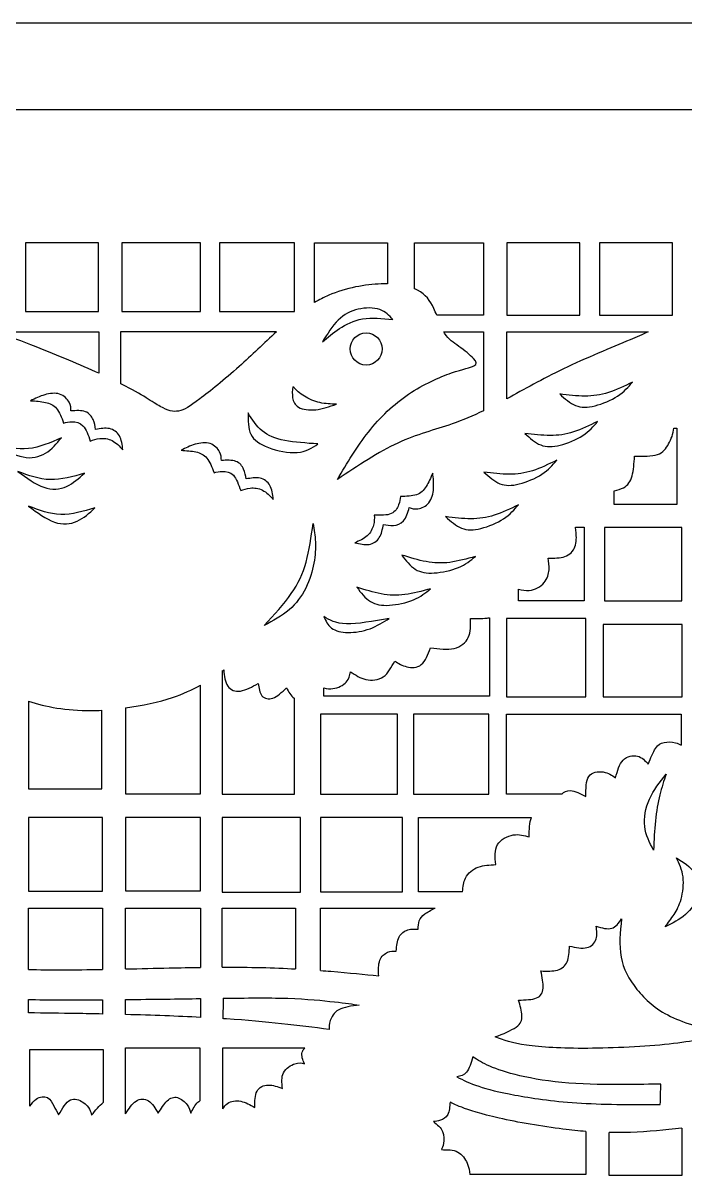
# Model space of a CAD drawing. Header units: millimetres. Extents: x 30 to 570, y 16 to 401.
# Drawn here: x 389.3 to 480.1, y 228 to 386.8 of the extents above; entities that cross this region are included whole.
import ezdxf

# ---------------------------------------------------------------- set-up
doc = ezdxf.new("R2010")
doc.units = ezdxf.units.MM
for name, color, linetype in [('Default', 7, 'Continuous'), ('DV1_Layer_1', 7, 'Continuous'), ('Layer_1', 7, 'Continuous')]:
    doc.layers.add(name, color=color, linetype=linetype)

# ---------------------------------------------------------------- blocks, each defined once
blk = doc.blocks.new('SE')
at = {"layer": 'DV1_Layer_1', "color": 7, "linetype": 'Continuous'}
blk.add_circle((436.41, 342.11), 2.2, dxfattribs=at)
for points in [[(39.87, 374.96), (39.87, 374.96), (560.48, 374.96), (560.48, 374.96)], [(390.08, 251.01), (390.08, 251.01), (390.08, 252.85), (390.08, 252.85)], [(400.21, 252.83), (400.21, 252.83), (400.21, 250.86), (400.21, 250.86)], [(403.41, 250.79), (403.41, 250.79), (403.41, 252.85), (403.41, 252.85)], [(413.67, 252.98), (413.67, 252.98), (413.67, 250.4), (413.67, 250.4)], [(416.8, 253.02), (416.78, 252.09), (416.76, 251.16), (416.74, 250.23)], [(413.67, 250.4), (410.56, 250.56), (407.12, 250.69), (403.41, 250.79)]]:
    blk.add_open_spline(points, degree=3, dxfattribs=at)
for points, knots in [([(300.17, 19.96), (302.22, 20), (304.27, 20.05), (305.98, 20.47), (307.7, 20.89), (309.08, 21.7), (309.95, 22.74), (310.81, 23.79), (311.17, 25.08), (311.53, 26.37), (313.09, 26.33), (316.2, 26.24), (319.14, 28.28), (320.3, 29.42), (321.46, 30.55), (322.3, 31.8), (323.15, 33.05), (323.86, 32.42), (325.28, 31.18), (328.49, 31.53), (329.67, 32.31), (330.85, 33.09), (331.61, 34.47), (332.36, 35.85), (333.3, 34.87), (334.23, 33.89), (335.61, 33.38), (336.99, 32.87), (338.82, 32.83), (340.22, 33.16), (341.62, 33.49), (342.6, 34.21), (343.27, 35.07), (343.94, 35.94), (344.29, 36.97), (344.65, 37.99), (346.52, 37.9), (350.26, 37.72), (356.14, 39.86), (361.48, 42.26), (365.4, 41.91), (367.33, 41.42), (369.27, 40.93), (371.18, 40.13), (373.21, 38.79), (375.24, 37.46), (377.37, 35.59), (379.89, 33.87), (382.4, 32.16), (388.19, 29.04), (392.06, 27.04), (398.39, 24.99), (401.39, 24.34), (404.4, 23.7), (407.25, 23.43), (410.92, 23.5), (414.59, 23.56), (419.09, 23.97), (423.25, 25.28), (427.41, 26.59), (435.07, 31.04), (443.44, 35.5), (447.14, 37.08), (450.83, 38.66), (454.04, 39.59), (456.86, 40.01), (459.69, 40.44), (462.14, 40.35), (464.48, 39.66), (466.81, 38.97), (471.26, 36.39), (476.07, 35.59), (478.37, 35.41), (480.66, 35.23), (482.84, 35.27), (484.69, 35.63), (486.54, 35.99), (488.05, 36.65), (489.56, 37.32), (490.45, 35.81), (492.23, 32.78), (495.8, 31.53), (497.49, 31.24), (499.18, 30.96), (500.78, 31), (502.14, 31.53), (503.5, 32.07), (504.61, 33.09), (505.39, 34.21), (506.17, 35.32), (506.61, 36.52), (506.93, 37.79), (507.24, 39.06), (507.42, 40.39), (507.59, 41.73), (510.18, 40.88), (512.76, 40.04), (515.78, 39.21), (518.81, 38.39), (525.76, 36.79), (530.92, 36.43), (533.75, 36.68), (536.58, 36.92), (539.65, 37.59), (542.94, 38.9), (546.24, 40.22), (549.75, 42.17), (552.11, 45.18), (554.47, 48.18), (556.88, 56.29), (555.54, 61.36), (554.41, 63.41), (553.27, 65.46), (551.67, 67.02), (550.07, 68.57), (552.83, 70.89), (555.59, 73.2), (558.35, 75.52), (555.9, 78.15), (553.45, 80.77), (551, 83.4), (553.58, 85.8), (556.16, 88.21), (558.75, 90.61), (556.21, 93.24), (553.67, 95.87), (551.13, 98.49), (553.72, 101.12), (556.3, 103.75), (558.88, 106.37), (556.21, 109.04), (553.54, 111.71), (550.87, 114.39), (553.67, 116.88), (556.48, 119.37), (559.28, 121.87), (557.01, 124.63), (554.74, 127.39), (552.47, 130.15), (555.23, 132.68), (557.99, 135.22), (560.75, 137.76), (558.39, 140.39), (556.03, 143.01), (553.67, 145.64), (556.34, 148), (559.01, 150.36), (561.68, 152.72), (559.01, 155.3), (556.34, 157.88), (553.67, 160.46), (556.43, 162.87), (559.19, 165.27), (561.95, 167.68), (559.19, 170.39), (556.43, 173.11), (553.67, 175.82), (556.57, 178.09), (559.46, 180.36), (562.35, 182.63), (559.73, 185.31), (557.1, 187.98), (554.47, 190.65), (556.92, 193.14), (559.37, 195.63), (561.82, 198.13), (558.97, 200.49), (556.12, 202.85), (553.27, 205.21), (555.72, 207.7), (558.17, 210.19), (560.62, 212.69), (558.21, 215.22), (555.81, 217.76), (553.4, 220.3), (556.08, 222.66), (558.75, 225.02), (561.42, 227.38), (559.06, 230.32), (556.7, 233.25), (554.34, 236.19), (556.88, 238.37), (559.41, 240.56), (561.95, 242.74), (559.41, 245.68), (556.88, 248.61), (554.34, 251.55), (557.32, 253.56), (560.3, 255.56), (563.29, 257.56), (560.57, 259.83), (557.86, 262.1), (555.14, 264.37), (558.08, 267.04), (561.02, 269.72), (563.96, 272.39), (561.02, 274.92), (558.08, 277.46), (555.14, 280), (557.95, 282.49), (560.75, 284.99), (563.55, 287.48), (560.53, 290.06), (557.5, 292.64), (554.47, 295.23), (557.1, 297.81), (559.73, 300.39), (562.35, 302.97), (559.28, 305.29), (556.21, 307.6), (553.14, 309.92), (555.85, 311.88), (558.57, 313.84), (561.28, 315.79), (558.52, 318.51), (555.76, 321.23), (553, 323.94), (555.94, 326.79), (558.88, 329.64), (561.82, 332.49), (558.75, 334.8), (555.67, 337.12), (552.6, 339.43), (555.45, 342.24), (558.3, 345.04), (561.15, 347.85), (558.35, 349.94), (555.54, 352.03), (552.74, 354.13), (555.59, 356.17), (558.44, 358.22), (561.28, 360.27), (558.52, 363.07), (555.76, 365.88), (553, 368.68), (555.5, 370.78), (557.99, 372.87), (560.48, 374.96)], [0, 0, 0, 0, 0.011364, 0.011364, 0.011364, 0.022727, 0.022727, 0.022727, 0.034091, 0.034091, 0.034091, 0.045455, 0.056818, 0.056818, 0.056818, 0.068182, 0.068182, 0.068182, 0.079545, 0.090909, 0.090909, 0.090909, 0.102273, 0.102273, 0.102273, 0.113636, 0.113636, 0.113636, 0.125, 0.125, 0.125, 0.136364, 0.136364, 0.136364, 0.147727, 0.147727, 0.147727, 0.159091, 0.170455, 0.181818, 0.193182, 0.193182, 0.193182, 0.204545, 0.204545, 0.204545, 0.215909, 0.215909, 0.215909, 0.227273, 0.238636, 0.25, 0.25, 0.25, 0.261364, 0.261364, 0.261364, 0.272727, 0.272727, 0.272727, 0.284091, 0.295455, 0.295455, 0.295455, 0.306818, 0.306818, 0.306818, 0.318182, 0.318182, 0.318182, 0.329545, 0.340909, 0.340909, 0.340909, 0.352273, 0.352273, 0.352273, 0.363636, 0.363636, 0.363636, 0.375, 0.386364, 0.386364, 0.386364, 0.397727, 0.397727, 0.397727, 0.409091, 0.409091, 0.409091, 0.420455, 0.420455, 0.420455, 0.431818, 0.431818, 0.431818, 0.443182, 0.443182, 0.443182, 0.454545, 0.465909, 0.465909, 0.465909, 0.477273, 0.477273, 0.477273, 0.488636, 0.488636, 0.488636, 0.5, 0.511364, 0.511364, 0.511364, 0.522727, 0.522727, 0.522727, 0.534091, 0.534091, 0.534091, 0.545455, 0.545455, 0.545455, 0.556818, 0.556818, 0.556818, 0.568182, 0.568182, 0.568182, 0.579545, 0.579545, 0.579545, 0.590909, 0.590909, 0.590909, 0.602273, 0.602273, 0.602273, 0.613636, 0.613636, 0.613636, 0.625, 0.625, 0.625, 0.636364, 0.636364, 0.636364, 0.647727, 0.647727, 0.647727, 0.659091, 0.659091, 0.659091, 0.670455, 0.670455, 0.670455, 0.681818, 0.681818, 0.681818, 0.693182, 0.693182, 0.693182, 0.704545, 0.704545, 0.704545, 0.715909, 0.715909, 0.715909, 0.727273, 0.727273, 0.727273, 0.738636, 0.738636, 0.738636, 0.75, 0.75, 0.75, 0.761364, 0.761364, 0.761364, 0.772727, 0.772727, 0.772727, 0.784091, 0.784091, 0.784091, 0.795455, 0.795455, 0.795455, 0.806818, 0.806818, 0.806818, 0.818182, 0.818182, 0.818182, 0.829545, 0.829545, 0.829545, 0.840909, 0.840909, 0.840909, 0.852273, 0.852273, 0.852273, 0.863636, 0.863636, 0.863636, 0.875, 0.875, 0.875, 0.886364, 0.886364, 0.886364, 0.897727, 0.897727, 0.897727, 0.909091, 0.909091, 0.909091, 0.920455, 0.920455, 0.920455, 0.931818, 0.931818, 0.931818, 0.943182, 0.943182, 0.943182, 0.954545, 0.954545, 0.954545, 0.965909, 0.965909, 0.965909, 0.977273, 0.977273, 0.977273, 1, 1, 1, 1]), ([(429.33, 348.48), (429.33, 348.48), (429.33, 356.66), (429.33, 356.66), (439.33, 356.66), (439.33, 356.66), (439.33, 351.05), (439.33, 351.05)], [0, 0, 0, 0, 0.25, 0.25, 0.5, 0.5, 1, 1, 1, 1]), ([(443.06, 350.36), (443.06, 350.36), (443.06, 356.66), (443.06, 356.66), (452.52, 356.66), (452.52, 356.66), (452.52, 346.73), (452.52, 346.73), (446.1, 346.73), (446.1, 346.73)], [0, 0, 0, 0, 0.2, 0.2, 0.4, 0.4, 0.6, 0.6, 1, 1, 1, 1]), ([(439.33, 351.05), (439.06, 351.05), (438.77, 351.05), (438.48, 351.04), (436.31, 350.98), (433.62, 350.49), (431.28, 349.48), (430.6, 349.19), (429.96, 348.85), (429.33, 348.48)], [0, 0, 0, 0, 0.25, 0.25, 0.25, 0.5, 0.5, 0.5, 1, 1, 1, 1]), ([(446.1, 346.73), (445.97, 347.05), (445.84, 347.36), (445.7, 347.66), (445.19, 348.76), (444.59, 349.58), (443.46, 350.17), (443.33, 350.23), (443.2, 350.3), (443.06, 350.36)], [0, 0, 0, 0, 0.25, 0.25, 0.25, 0.5, 0.5, 0.5, 1, 1, 1, 1]), ([(440.06, 346.14), (438.62, 346.29), (437.17, 346.45), (434.69, 346.05), (433.64, 345.49), (431.86, 344.31), (431.13, 343.69), (430.4, 343.07), (431.09, 344.18), (431.78, 345.29), (432.58, 346.08), (433.37, 346.87), (434.29, 347.33), (436.33, 347.8), (437.46, 347.8), (438.27, 347.52), (439.08, 347.25), (439.57, 346.69), (440.06, 346.14)], [0, 0, 0, 0, 0.125, 0.125, 0.25, 0.25, 0.375, 0.375, 0.375, 0.5, 0.5, 0.5, 0.625, 0.625, 0.75, 0.75, 0.75, 1, 1, 1, 1]), ([(399.74, 338.77), (397.18, 339.95), (394.12, 341.24), (391.11, 342.41), (389.26, 343.14), (387.43, 343.81), (385.53, 344.46)], [0, 0, 0, 0, 0.333333, 0.333333, 0.333333, 1, 1, 1, 1]), ([(385.53, 344.46), (385.53, 344.46), (399.74, 344.46), (399.74, 344.46), (399.74, 338.77), (399.74, 338.77)], [0, 0, 0, 0, 0.333333, 0.333333, 1, 1, 1, 1]), ([(424.12, 344.46), (422.41, 342.91), (420.7, 341.25), (418.98, 339.7), (416.98, 337.92), (414.96, 336.29), (413.57, 335.25), (412.18, 334.21), (411.43, 333.74), (410.68, 333.6), (409.94, 333.45), (409.21, 333.63), (408.16, 334.22), (407.12, 334.81), (405.76, 335.81), (402.85, 337.28), (402.81, 337.31), (402.76, 337.33), (402.72, 337.35)], [0, 0, 0, 0, 0.142857, 0.142857, 0.142857, 0.285714, 0.285714, 0.285714, 0.428571, 0.428571, 0.428571, 0.571429, 0.571429, 0.571429, 0.714286, 0.714286, 0.714286, 1, 1, 1, 1]), ([(424.12, 344.46), (424.12, 344.46), (402.72, 344.46), (402.72, 344.46), (402.72, 337.35), (402.72, 337.35)], [0, 0, 0, 0, 0.333333, 0.333333, 1, 1, 1, 1]), ([(452.52, 333.64), (451.08, 332.95), (449.66, 332.34), (448.21, 331.83), (445.81, 330.99), (443.37, 330.43), (440.74, 329.21), (438.11, 327.99), (435.29, 326.1), (432.46, 324.21), (433.8, 326.45), (435.13, 328.7), (438.33, 332.74), (440.19, 334.54), (442.24, 335.92), (444.28, 337.29), (446.5, 338.25), (448.11, 338.82), (449.72, 339.38), (450.72, 339.56), (451.19, 339.79), (451.66, 340.03), (451.59, 340.32), (451.15, 340.79), (450.7, 341.27), (449.88, 341.94), (449.14, 342.47), (448.39, 343), (447.72, 343.4), (447.18, 344.29), (447.15, 344.35), (447.11, 344.4), (447.08, 344.46)], [0, 0, 0, 0, 0.083333, 0.083333, 0.083333, 0.166667, 0.166667, 0.166667, 0.25, 0.25, 0.25, 0.333333, 0.333333, 0.416667, 0.416667, 0.416667, 0.5, 0.5, 0.5, 0.583333, 0.583333, 0.583333, 0.666667, 0.666667, 0.666667, 0.75, 0.75, 0.75, 0.833333, 0.833333, 0.833333, 1, 1, 1, 1]), ([(447.08, 344.46), (447.08, 344.46), (452.52, 344.46), (452.52, 344.46), (452.52, 333.64), (452.52, 333.64)], [0, 0, 0, 0, 0.333333, 0.333333, 1, 1, 1, 1]), ([(475.09, 344.46), (474.34, 344.11), (473.55, 343.76), (472.63, 343.37), (470.09, 342.29), (466.54, 340.85), (463.49, 339.38), (460.55, 337.98), (458.08, 336.55), (455.72, 335.28)], [0, 0, 0, 0, 0.25, 0.25, 0.25, 0.5, 0.5, 0.5, 1, 1, 1, 1]), ([(455.72, 335.28), (455.72, 335.28), (455.72, 344.46), (455.72, 344.46), (475.09, 344.46), (475.09, 344.46)], [0, 0, 0, 0, 0.333333, 0.333333, 1, 1, 1, 1]), ([(426.33, 336.94), (426.82, 336.47), (427.31, 336.01), (428.55, 335.23), (429.31, 334.92), (430.07, 334.75), (430.82, 334.58), (431.58, 334.56), (432.33, 334.54), (431.38, 334.21), (430.42, 333.87), (428.58, 333.67), (427.69, 333.81), (427.14, 334.12), (426.6, 334.43), (426.4, 334.92), (426.32, 335.42), (426.24, 335.92), (426.29, 336.43), (426.33, 336.94)], [0, 0, 0, 0, 0.125, 0.125, 0.25, 0.25, 0.25, 0.375, 0.375, 0.375, 0.5, 0.5, 0.625, 0.625, 0.625, 0.75, 0.75, 0.75, 1, 1, 1, 1]), ([(462.97, 335.94), (464.15, 335.79), (465.32, 335.65), (466.43, 335.65), (467.54, 335.65), (468.57, 335.79), (469.65, 336.14), (470.73, 336.48), (471.85, 337.03), (472.97, 337.57), (472.39, 336.9), (471.81, 336.23), (470.92, 335.65), (470.04, 335.07), (468.84, 334.58), (467.82, 334.32), (466.79, 334.07), (465.93, 334.04), (465.16, 334.35), (464.38, 334.66), (463.67, 335.3), (462.97, 335.94)], [0, 0, 0, 0, 0.125, 0.125, 0.125, 0.25, 0.25, 0.25, 0.375, 0.375, 0.375, 0.5, 0.5, 0.5, 0.625, 0.625, 0.625, 0.75, 0.75, 0.75, 1, 1, 1, 1]), ([(392.3, 335.83), (392.99, 336.03), (393.74, 336.12), (394.35, 335.92), (394.96, 335.72), (395.43, 335.23), (395.66, 334.8), (395.9, 334.37), (395.9, 333.99), (395.9, 333.61), (396.63, 333.66), (398.09, 333.75), (398.76, 332.86), (399.16, 331.97), (399.23, 331.52), (399.29, 331.08), (399.96, 331.19), (400.63, 331.3), (401.2, 331.18), (401.78, 331.06), (402.27, 330.7), (402.85, 329.66), (402.94, 328.97), (403.03, 328.28), (402.56, 328.77), (402.09, 329.26), (401.55, 329.54), (401, 329.81), (400.38, 329.88), (399.87, 329.84), (399.36, 329.79), (398.96, 329.64), (398.56, 329.48), (398.27, 330.3), (397.98, 331.12), (397.55, 331.58), (397.12, 332.03), (396.54, 332.12), (396.07, 332.12), (395.61, 332.12), (395.25, 332.03), (394.9, 331.95), (394.61, 332.7), (394.32, 333.46), (393.92, 333.94), (393.52, 334.43), (393.01, 334.66), (392.4, 334.79), (391.79, 334.92), (391.08, 334.97), (390.36, 335.01), (390.99, 335.32), (391.61, 335.63), (392.3, 335.83)], [0, 0, 0, 0, 0.05, 0.05, 0.05, 0.1, 0.1, 0.1, 0.15, 0.15, 0.15, 0.2, 0.25, 0.25, 0.3, 0.3, 0.3, 0.35, 0.35, 0.35, 0.4, 0.4, 0.45, 0.45, 0.45, 0.5, 0.5, 0.5, 0.55, 0.55, 0.55, 0.6, 0.6, 0.6, 0.65, 0.65, 0.65, 0.7, 0.7, 0.7, 0.75, 0.75, 0.75, 0.8, 0.8, 0.8, 0.85, 0.85, 0.85, 0.9, 0.9, 0.9, 1, 1, 1, 1]), ([(420.2, 333.34), (420.78, 332.43), (421.36, 331.52), (422.93, 330.21), (423.93, 329.81), (425.24, 329.55), (426.56, 329.3), (428.18, 329.19), (429.8, 329.08), (428.98, 328.54), (428.15, 328.01), (426.96, 327.91), (425.76, 327.81), (424.18, 328.14), (422.99, 328.59), (421.8, 329.03), (421, 329.59), (420.6, 330.4), (420.2, 331.21), (420.2, 332.27), (420.2, 333.34)], [0, 0, 0, 0, 0.125, 0.125, 0.25, 0.25, 0.25, 0.375, 0.375, 0.375, 0.5, 0.5, 0.5, 0.625, 0.625, 0.625, 0.75, 0.75, 0.75, 1, 1, 1, 1]), ([(458.19, 330.53), (459.36, 330.38), (460.54, 330.24), (461.65, 330.24), (462.76, 330.24), (463.79, 330.38), (464.87, 330.73), (465.95, 331.07), (467.07, 331.62), (468.18, 332.16), (467.61, 331.49), (467.03, 330.82), (466.14, 330.24), (465.26, 329.66), (464.06, 329.17), (463.03, 328.91), (462.01, 328.65), (461.15, 328.63), (460.37, 328.94), (459.6, 329.25), (458.89, 329.89), (458.19, 330.53)], [0, 0, 0, 0, 0.125, 0.125, 0.125, 0.25, 0.25, 0.25, 0.375, 0.375, 0.375, 0.5, 0.5, 0.5, 0.625, 0.625, 0.625, 0.75, 0.75, 0.75, 1, 1, 1, 1]), ([(470.45, 322.67), (470.92, 322.76), (471.36, 322.89), (471.72, 323.08), (472.34, 323.41), (472.69, 323.94), (472.9, 324.7), (473.11, 325.45), (473.18, 326.43), (473.25, 327.41), (474.42, 327.39), (475.6, 327.36), (477.18, 327.9), (477.58, 328.45), (477.92, 329.1), (478.27, 329.74), (478.56, 330.47), (478.65, 331.26)], [0, 0, 0, 0, 0.142857, 0.142857, 0.142857, 0.285714, 0.285714, 0.285714, 0.428571, 0.428571, 0.428571, 0.571429, 0.571429, 0.714286, 0.714286, 0.714286, 1, 1, 1, 1]), ([(478.65, 331.26), (478.65, 331.26), (479.05, 331.26), (479.05, 331.26), (479.05, 320.75), (479.05, 320.75), (470.45, 320.75), (470.45, 320.75), (470.45, 322.67), (470.45, 322.67)], [0, 0, 0, 0, 0.2, 0.2, 0.4, 0.4, 0.6, 0.6, 1, 1, 1, 1]), ([(385.54, 329), (387.05, 328.64), (388.56, 328.29), (390.07, 328.44), (391.58, 328.6), (393.09, 329.26), (394.6, 329.93), (393.94, 329.13), (393.27, 328.33), (391.56, 327.29), (390.51, 327.04), (389.34, 327.29), (388.16, 327.53), (386.85, 328.26), (385.54, 329)], [0, 0, 0, 0, 0.166667, 0.166667, 0.166667, 0.333333, 0.333333, 0.333333, 0.5, 0.5, 0.666667, 0.666667, 0.666667, 1, 1, 1, 1]), ([(412.94, 329.03), (413.63, 329.23), (414.38, 329.32), (414.99, 329.12), (415.6, 328.92), (416.07, 328.43), (416.3, 328), (416.54, 327.56), (416.54, 327.19), (416.54, 326.81), (417.27, 326.85), (418.74, 326.94), (419.4, 326.05), (419.8, 325.17), (419.87, 324.72), (419.94, 324.28), (420.6, 324.39), (421.27, 324.5), (421.85, 324.38), (422.42, 324.26), (422.91, 323.9), (423.49, 322.86), (423.58, 322.17), (423.67, 321.48), (423.2, 321.97), (422.73, 322.46), (422.19, 322.73), (421.65, 323.01), (421.02, 323.08), (420.51, 323.03), (420, 322.99), (419.6, 322.83), (419.2, 322.68), (418.91, 323.5), (418.63, 324.32), (418.19, 324.78), (417.76, 325.23), (417.18, 325.32), (416.71, 325.32), (416.25, 325.32), (415.89, 325.23), (415.54, 325.14), (415.25, 325.9), (414.96, 326.65), (414.56, 327.14), (414.16, 327.63), (413.65, 327.85), (413.04, 327.99), (412.43, 328.12), (411.72, 328.16), (411.01, 328.21), (411.63, 328.52), (412.25, 328.83), (412.94, 329.03)], [0, 0, 0, 0, 0.05, 0.05, 0.05, 0.1, 0.1, 0.1, 0.15, 0.15, 0.15, 0.2, 0.25, 0.25, 0.3, 0.3, 0.3, 0.35, 0.35, 0.35, 0.4, 0.4, 0.45, 0.45, 0.45, 0.5, 0.5, 0.5, 0.55, 0.55, 0.55, 0.6, 0.6, 0.6, 0.65, 0.65, 0.65, 0.7, 0.7, 0.7, 0.75, 0.75, 0.75, 0.8, 0.8, 0.8, 0.85, 0.85, 0.85, 0.9, 0.9, 0.9, 1, 1, 1, 1]), ([(452.57, 325.21), (453.75, 325.06), (454.93, 324.92), (456.03, 324.92), (457.14, 324.92), (458.18, 325.07), (459.25, 325.41), (460.33, 325.75), (461.45, 326.3), (462.57, 326.84), (461.99, 326.17), (461.42, 325.5), (460.53, 324.92), (459.64, 324.34), (458.44, 323.85), (457.42, 323.59), (456.39, 323.34), (455.54, 323.32), (454.76, 323.62), (453.98, 323.93), (453.28, 324.57), (452.57, 325.21)], [0, 0, 0, 0, 0.125, 0.125, 0.125, 0.25, 0.25, 0.25, 0.375, 0.375, 0.375, 0.5, 0.5, 0.5, 0.625, 0.625, 0.625, 0.75, 0.75, 0.75, 1, 1, 1, 1]), ([(388.63, 325.31), (390.08, 324.77), (391.54, 324.22), (393.05, 324.18), (394.57, 324.14), (396.16, 324.6), (397.74, 325.07), (396.97, 324.36), (396.21, 323.66), (395.3, 323.25), (394.38, 322.84), (393.31, 322.73), (392.18, 323.13), (391.04, 323.52), (389.84, 324.42), (388.63, 325.31)], [0, 0, 0, 0, 0.166667, 0.166667, 0.166667, 0.333333, 0.333333, 0.333333, 0.5, 0.5, 0.5, 0.666667, 0.666667, 0.666667, 1, 1, 1, 1]), ([(445.66, 322.98), (445.61, 322.27), (445.43, 321.53), (445.03, 321.02), (444.63, 320.52), (444.01, 320.25), (443.04, 320.11), (442.68, 320.24), (442.33, 320.37), (442.12, 319.67), (441.91, 318.96), (441.54, 318.53), (441.16, 318.1), (440.63, 317.94), (439.66, 317.87), (439.22, 317.96), (438.78, 318.05), (438.65, 317.39), (438.53, 316.73), (438.22, 316.23), (437.9, 315.73), (437.4, 315.39), (436.81, 315.3), (436.22, 315.21), (435.54, 315.36), (434.87, 315.52), (435.49, 315.79), (436.11, 316.06), (436.55, 316.47), (437, 316.89), (437.28, 317.45), (437.41, 317.94), (437.55, 318.44), (437.54, 318.87), (437.53, 319.29), (438.4, 319.28), (439.27, 319.27), (439.85, 319.52), (440.43, 319.77), (440.71, 320.28), (440.87, 320.72), (441.03, 321.16), (441.07, 321.52), (441.11, 321.88), (441.92, 321.89), (442.73, 321.91), (443.32, 322.11), (443.92, 322.32), (444.31, 322.72), (444.64, 323.25), (444.98, 323.78), (445.26, 324.43), (445.55, 325.08), (445.63, 324.39), (445.71, 323.7), (445.66, 322.98)], [0, 0, 0, 0, 0.05, 0.05, 0.05, 0.1, 0.1, 0.15, 0.15, 0.15, 0.2, 0.2, 0.2, 0.25, 0.25, 0.3, 0.3, 0.3, 0.35, 0.35, 0.35, 0.4, 0.4, 0.4, 0.45, 0.45, 0.45, 0.5, 0.5, 0.5, 0.55, 0.55, 0.55, 0.6, 0.6, 0.6, 0.65, 0.65, 0.65, 0.7, 0.7, 0.7, 0.75, 0.75, 0.75, 0.8, 0.8, 0.8, 0.85, 0.85, 0.85, 0.9, 0.9, 0.9, 1, 1, 1, 1]), ([(390.08, 320.54), (391.53, 320), (392.98, 319.45), (394.5, 319.41), (396.02, 319.37), (397.6, 319.83), (399.19, 320.3), (398.42, 319.59), (397.66, 318.89), (396.75, 318.48), (395.83, 318.07), (394.76, 317.96), (393.63, 318.36), (392.49, 318.75), (391.29, 319.65), (390.08, 320.54)], [0, 0, 0, 0, 0.166667, 0.166667, 0.166667, 0.333333, 0.333333, 0.333333, 0.5, 0.5, 0.5, 0.666667, 0.666667, 0.666667, 1, 1, 1, 1]), ([(447.32, 319.11), (448.5, 318.96), (449.68, 318.82), (450.79, 318.82), (451.89, 318.82), (452.93, 318.96), (454, 319.31), (455.08, 319.65), (456.2, 320.2), (457.32, 320.74), (456.74, 320.07), (456.17, 319.4), (455.28, 318.82), (454.39, 318.24), (453.2, 317.75), (452.17, 317.49), (451.14, 317.23), (450.29, 317.21), (449.51, 317.52), (448.73, 317.83), (448.03, 318.47), (447.32, 319.11)], [0, 0, 0, 0, 0.125, 0.125, 0.125, 0.25, 0.25, 0.25, 0.375, 0.375, 0.375, 0.5, 0.5, 0.5, 0.625, 0.625, 0.625, 0.75, 0.75, 0.75, 1, 1, 1, 1]), ([(429.13, 318.15), (428.87, 316.3), (428.6, 314.46), (427.73, 311.28), (427.13, 309.95), (426.14, 308.54), (425.16, 307.13), (423.78, 305.64), (422.4, 304.15), (423.62, 304.82), (424.85, 305.48), (425.83, 306.33), (426.82, 307.17), (427.58, 308.19), (428.69, 310.44), (429.04, 311.66), (429.24, 312.74), (429.44, 313.81), (429.49, 314.75), (429.44, 315.62), (429.4, 316.5), (429.27, 317.32), (429.13, 318.15)], [0, 0, 0, 0, 0.111111, 0.111111, 0.222222, 0.222222, 0.222222, 0.333333, 0.333333, 0.333333, 0.444444, 0.444444, 0.444444, 0.555556, 0.555556, 0.666667, 0.666667, 0.666667, 0.777778, 0.777778, 0.777778, 1, 1, 1, 1]), ([(457.32, 309.17), (457.82, 309.04), (458.31, 308.96), (458.78, 308.99), (459.61, 309.06), (460.36, 309.51), (460.83, 310.05), (461.3, 310.59), (461.47, 311.24), (461.52, 311.82), (461.56, 312.39), (461.47, 312.9), (461.39, 313.41), (462.21, 313.41), (463.03, 313.41), (464.34, 313.88), (464.83, 314.35), (465.3, 315.59), (465.27, 316.37), (465.22, 316.97), (465.19, 317.24), (465.16, 317.47), (465.13, 317.68)], [0, 0, 0, 0, 0.111111, 0.111111, 0.111111, 0.222222, 0.222222, 0.222222, 0.333333, 0.333333, 0.333333, 0.444444, 0.444444, 0.444444, 0.555556, 0.555556, 0.666667, 0.666667, 0.777778, 0.777778, 0.777778, 1, 1, 1, 1]), ([(465.13, 317.68), (465.13, 317.68), (466.32, 317.68), (466.32, 317.68), (466.32, 307.55), (466.32, 307.55), (457.32, 307.55), (457.32, 307.55), (457.32, 309.17), (457.32, 309.17)], [0, 0, 0, 0, 0.2, 0.2, 0.4, 0.4, 0.6, 0.6, 1, 1, 1, 1]), ([(441.29, 313.84), (442.42, 313.49), (443.56, 313.13), (444.64, 312.93), (445.73, 312.73), (446.78, 312.69), (449.02, 312.98), (450.22, 313.31), (451.42, 313.64), (450.73, 313.09), (450.04, 312.53), (449.07, 312.12), (448.09, 311.71), (446.82, 311.45), (444.71, 311.31), (443.87, 311.45), (443.16, 311.89), (442.45, 312.33), (441.87, 313.09), (441.29, 313.84)], [0, 0, 0, 0, 0.125, 0.125, 0.125, 0.25, 0.25, 0.375, 0.375, 0.375, 0.5, 0.5, 0.5, 0.625, 0.625, 0.75, 0.75, 0.75, 1, 1, 1, 1]), ([(435.13, 309.42), (436.26, 309.06), (437.4, 308.71), (438.48, 308.51), (439.57, 308.31), (440.62, 308.26), (442.86, 308.55), (444.06, 308.88), (445.26, 309.22), (444.57, 308.66), (443.88, 308.11), (442.9, 307.69), (441.93, 307.28), (440.66, 307.02), (438.55, 306.88), (437.71, 307.02), (437, 307.46), (436.29, 307.91), (435.71, 308.66), (435.13, 309.42)], [0, 0, 0, 0, 0.125, 0.125, 0.125, 0.25, 0.25, 0.375, 0.375, 0.375, 0.5, 0.5, 0.5, 0.625, 0.625, 0.75, 0.75, 0.75, 1, 1, 1, 1]), ([(430.6, 305.42), (431.4, 304.93), (432.2, 304.44), (433.7, 304.4), (435.2, 304.35), (437.4, 304.75), (439.59, 305.15), (438.75, 304.62), (437.91, 304.09), (436.94, 303.73), (435.97, 303.37), (434.89, 303.2), (433.94, 303.21), (433, 303.22), (432.2, 303.42), (431.66, 303.82), (431.13, 304.22), (430.86, 304.82), (430.6, 305.42)], [0, 0, 0, 0, 0.142857, 0.142857, 0.142857, 0.285714, 0.285714, 0.285714, 0.428571, 0.428571, 0.428571, 0.571429, 0.571429, 0.571429, 0.714286, 0.714286, 0.714286, 1, 1, 1, 1]), ([(430.6, 295.6), (431.02, 295.51), (431.44, 295.46), (431.86, 295.51), (432.58, 295.6), (433.29, 295.98), (433.69, 296.41), (434.09, 296.84), (434.17, 297.33), (434.26, 297.82), (434.93, 297.38), (435.6, 296.93), (436.38, 296.75), (437.17, 296.58), (438.08, 296.67), (438.76, 297.13), (439.44, 297.6), (439.88, 298.44), (440.33, 299.29), (440.84, 298.98), (441.35, 298.66), (442.64, 298.35), (443.42, 298.35), (443.98, 298.81), (444.55, 299.26), (444.9, 300.18), (445.26, 301.09), (446.41, 300.95), (447.57, 300.82), (448.49, 301.03), (449.41, 301.24), (450.1, 301.8), (450.43, 302.54), (450.77, 303.29), (450.75, 304.22), (450.72, 305.15), (451.48, 305.13), (452.23, 305.11), (453.01, 305.18), (453.11, 305.19), (453.22, 305.21), (453.32, 305.22)], [0, 0, 0, 0, 0.066667, 0.066667, 0.066667, 0.133333, 0.133333, 0.133333, 0.2, 0.2, 0.2, 0.266667, 0.266667, 0.266667, 0.333333, 0.333333, 0.333333, 0.4, 0.4, 0.4, 0.466667, 0.466667, 0.533333, 0.533333, 0.533333, 0.6, 0.6, 0.6, 0.666667, 0.666667, 0.666667, 0.733333, 0.733333, 0.733333, 0.8, 0.8, 0.8, 0.866667, 0.866667, 0.866667, 1, 1, 1, 1]), ([(453.32, 305.22), (453.32, 305.22), (453.32, 294.49), (453.32, 294.49), (430.6, 294.49), (430.6, 294.49), (430.6, 295.6), (430.6, 295.6)], [0, 0, 0, 0, 0.25, 0.25, 0.5, 0.5, 1, 1, 1, 1]), ([(416.67, 297.95), (416.74, 297.99), (416.8, 298.04), (416.87, 298.09), (416.96, 297.24), (417.05, 296.4), (417.41, 295.86), (417.78, 295.31), (418.43, 295.07), (419.91, 295.29), (420.76, 295.76), (421.6, 296.22), (421.69, 295.58), (421.78, 294.93), (422.11, 294.53), (422.45, 294.13), (423.02, 293.98), (423.62, 294.2), (424.22, 294.42), (424.85, 295.02), (425.47, 295.62), (425.76, 295.07), (426.04, 294.51), (426.54, 294.21), (426.56, 294.2), (426.58, 294.19), (426.6, 294.18)], [0, 0, 0, 0, 0.1, 0.1, 0.1, 0.2, 0.2, 0.2, 0.3, 0.3, 0.4, 0.4, 0.4, 0.5, 0.5, 0.5, 0.6, 0.6, 0.6, 0.7, 0.7, 0.7, 0.8, 0.8, 0.8, 1, 1, 1, 1]), ([(416.67, 297.95), (416.67, 297.95), (416.67, 281.03), (416.67, 281.03), (426.6, 281.03), (426.6, 281.03), (426.6, 294.18), (426.6, 294.18)], [0, 0, 0, 0, 0.25, 0.25, 0.5, 0.5, 1, 1, 1, 1]), ([(403.41, 292.86), (405.7, 293.18), (407.97, 293.67), (409.82, 294.29), (411.33, 294.79), (412.57, 295.37), (413.67, 296)], [0, 0, 0, 0, 0.333333, 0.333333, 0.333333, 1, 1, 1, 1]), ([(403.41, 292.86), (403.41, 292.86), (403.41, 281.09), (403.41, 281.09), (413.67, 281.09), (413.67, 281.09), (413.67, 296), (413.67, 296)], [0, 0, 0, 0, 0.25, 0.25, 0.5, 0.5, 1, 1, 1, 1]), ([(390.08, 293.77), (392.42, 293.03), (395.26, 292.47), (398.68, 292.5), (399.16, 292.5), (399.65, 292.52), (400.14, 292.55)], [0, 0, 0, 0, 0.333333, 0.333333, 0.333333, 1, 1, 1, 1]), ([(390.08, 293.77), (390.08, 293.77), (390.08, 281.76), (390.08, 281.76), (400.14, 281.76), (400.14, 281.76), (400.14, 292.55), (400.14, 292.55)], [0, 0, 0, 0, 0.25, 0.25, 0.5, 0.5, 1, 1, 1, 1]), ([(463.25, 281.03), (463.25, 281.03), (455.65, 281.03), (455.65, 281.03), (455.65, 292.02), (455.65, 292.02), (479.65, 292.02), (479.65, 292.02), (479.65, 287.75), (479.65, 287.75)], [0, 0, 0, 0, 0.2, 0.2, 0.4, 0.4, 0.6, 0.6, 1, 1, 1, 1]), ([(463.25, 281.03), (463.54, 281.34), (463.95, 281.53), (464.43, 281.52), (465.07, 281.49), (465.83, 281.09), (466.58, 280.69), (466.56, 281.78), (466.54, 282.87), (466.96, 283.47), (467.38, 284.07), (468.25, 284.18), (469.63, 283.96), (470.14, 283.63), (470.65, 283.29), (470.89, 284.23), (471.14, 285.16), (471.67, 285.7), (472.2, 286.25), (473.03, 286.4), (473.65, 286.25), (474.27, 286.09), (474.69, 285.63), (475.11, 285.16), (475.45, 285.98), (475.78, 286.8), (476.12, 287.31), (476.47, 287.83), (476.82, 288.02), (477.29, 288.12), (477.76, 288.22), (478.33, 288.22), (478.88, 288.07), (479.14, 287.99), (479.39, 287.88), (479.65, 287.75)], [0, 0, 0, 0, 0.076923, 0.076923, 0.076923, 0.153846, 0.153846, 0.153846, 0.230769, 0.230769, 0.230769, 0.307692, 0.307692, 0.384615, 0.384615, 0.384615, 0.461538, 0.461538, 0.461538, 0.538462, 0.538462, 0.538462, 0.615385, 0.615385, 0.615385, 0.692308, 0.692308, 0.692308, 0.769231, 0.769231, 0.769231, 0.846154, 0.846154, 0.846154, 1, 1, 1, 1]), ([(477.58, 283.76), (476.71, 282.67), (475.85, 281.58), (474.74, 279.14), (474.49, 277.78), (474.78, 275.41), (475.31, 274.39), (475.85, 273.36), (475.91, 274.72), (475.98, 276.07), (476.25, 278.65), (476.45, 279.87), (476.7, 280.93), (476.96, 281.98), (477.27, 282.87), (477.58, 283.76)], [0, 0, 0, 0, 0.142857, 0.142857, 0.285714, 0.285714, 0.428571, 0.428571, 0.428571, 0.571429, 0.571429, 0.714286, 0.714286, 0.714286, 1, 1, 1, 1]), ([(449.65, 267.63), (449.65, 267.63), (443.59, 267.63), (443.59, 267.63), (443.59, 277.83), (443.59, 277.83), (459.11, 277.83), (459.11, 277.83)], [0, 0, 0, 0, 0.25, 0.25, 0.5, 0.5, 1, 1, 1, 1]), ([(449.65, 267.63), (449.7, 268.32), (449.8, 268.96), (450.03, 269.48), (450.39, 270.25), (451.06, 270.74), (451.8, 271.01), (452.54, 271.28), (453.37, 271.32), (454.19, 271.36), (454.1, 272.36), (454.01, 273.36), (454.43, 274.1), (454.86, 274.83), (455.79, 275.3), (456.6, 275.43), (457.41, 275.56), (458.1, 275.36), (458.79, 275.16), (458.79, 276.14), (458.79, 277.12), (459.12, 277.84)], [0, 0, 0, 0, 0.125, 0.125, 0.125, 0.25, 0.25, 0.25, 0.375, 0.375, 0.375, 0.5, 0.5, 0.5, 0.625, 0.625, 0.625, 0.75, 0.75, 0.75, 1, 1, 1, 1]), ([(478.98, 272.3), (479.38, 271.48), (479.78, 270.65), (479.9, 269.67), (480.02, 268.68), (479.87, 267.52), (479.62, 266.63), (479.38, 265.75), (479.05, 265.12), (478.67, 264.53), (478.29, 263.95), (477.87, 263.39), (477.45, 262.84), (478.42, 263.32), (479.4, 263.81), (480.22, 264.51), (481.04, 265.21), (481.71, 266.12), (481.96, 267.16), (482.2, 268.19), (482.02, 269.34), (481.46, 270.22), (480.89, 271.1), (479.93, 271.7), (478.98, 272.3)], [0, 0, 0, 0, 0.111111, 0.111111, 0.111111, 0.222222, 0.222222, 0.222222, 0.333333, 0.333333, 0.333333, 0.444444, 0.444444, 0.444444, 0.555556, 0.555556, 0.555556, 0.666667, 0.666667, 0.666667, 0.777778, 0.777778, 0.777778, 1, 1, 1, 1]), ([(390.08, 256.98), (390.08, 256.98), (390.08, 265.37), (390.08, 265.37), (400.21, 265.37), (400.21, 265.37), (400.21, 256.98), (400.21, 256.98)], [0, 0, 0, 0, 0.25, 0.25, 0.5, 0.5, 1, 1, 1, 1]), ([(403.41, 257.05), (403.41, 257.05), (403.41, 265.37), (403.41, 265.37), (413.67, 265.37), (413.67, 265.37), (413.67, 257.26), (413.67, 257.26)], [0, 0, 0, 0, 0.25, 0.25, 0.5, 0.5, 1, 1, 1, 1]), ([(416.67, 257.28), (416.67, 257.28), (416.67, 265.37), (416.67, 265.37), (426.73, 265.37), (426.73, 265.37), (426.73, 257.05), (426.73, 257.05)], [0, 0, 0, 0, 0.25, 0.25, 0.5, 0.5, 1, 1, 1, 1]), ([(430.13, 256.83), (430.13, 256.83), (430.13, 265.37), (430.13, 265.37), (445.86, 265.37), (445.86, 265.37)], [0, 0, 0, 0, 0.333333, 0.333333, 1, 1, 1, 1]), ([(438.13, 256.1), (438.11, 256.88), (438.08, 257.66), (438.29, 258.23), (438.51, 258.79), (438.95, 259.15), (439.36, 259.33), (439.77, 259.5), (440.15, 259.5), (440.53, 259.5), (440.59, 260.21), (440.66, 260.92), (441.19, 261.95), (441.66, 262.26), (442.13, 262.4), (442.59, 262.55), (443.06, 262.52), (443.53, 262.5), (443.55, 262.9), (443.57, 263.3), (443.7, 263.66), (443.84, 264.01), (444.08, 264.32), (444.46, 264.6), (444.84, 264.88), (445.35, 265.12), (445.86, 265.37)], [0, 0, 0, 0, 0.1, 0.1, 0.1, 0.2, 0.2, 0.2, 0.3, 0.3, 0.3, 0.4, 0.4, 0.5, 0.5, 0.5, 0.6, 0.6, 0.6, 0.7, 0.7, 0.7, 0.8, 0.8, 0.8, 1, 1, 1, 1]), ([(485.71, 248.11), (482.98, 248.82), (480.25, 249.53), (478.17, 250.54), (476.09, 251.55), (474.67, 252.86), (473.57, 254.24), (472.47, 255.62), (471.69, 257.06), (471.09, 260.3), (471.27, 262.1), (471.45, 263.9), (471.07, 263.35), (470.69, 262.79), (469.54, 262.46), (468.76, 262.68), (467.98, 262.9), (468.07, 262.3), (468.16, 261.7), (467.98, 261.16), (467.81, 260.61), (467.36, 260.12), (466.71, 259.97), (466.05, 259.81), (465.18, 259.99), (464.32, 260.17), (464.27, 259.39), (464.23, 258.61), (463.74, 257.46), (463.3, 257.08), (462.66, 256.9), (462.03, 256.73), (461.21, 256.75), (460.39, 256.77), (460.56, 255.93), (460.74, 255.08), (460.65, 253.77), (460.39, 253.31), (459.79, 253.06), (459.19, 252.82), (458.25, 252.79), (457.32, 252.77), (457.54, 252.02), (457.77, 251.26), (457.79, 250.64), (457.81, 250.02), (457.63, 249.53), (456.99, 249.06), (456.34, 248.6), (455.23, 248.15), (454.12, 247.71), (455.28, 247.29), (456.43, 246.86), (460.41, 246.29), (463.23, 246.13), (466.81, 246.15), (470.38, 246.18), (474.71, 246.37), (477.99, 246.73), (481.27, 247.09), (483.49, 247.6), (485.71, 248.11)], [0, 0, 0, 0, 0.043478, 0.043478, 0.043478, 0.086957, 0.086957, 0.086957, 0.130435, 0.130435, 0.173913, 0.173913, 0.173913, 0.217391, 0.217391, 0.26087, 0.26087, 0.26087, 0.304348, 0.304348, 0.304348, 0.347826, 0.347826, 0.347826, 0.391304, 0.391304, 0.391304, 0.434783, 0.434783, 0.478261, 0.478261, 0.478261, 0.521739, 0.521739, 0.521739, 0.565217, 0.565217, 0.608696, 0.608696, 0.608696, 0.652174, 0.652174, 0.652174, 0.695652, 0.695652, 0.695652, 0.73913, 0.73913, 0.73913, 0.782609, 0.782609, 0.782609, 0.826087, 0.826087, 0.869565, 0.869565, 0.869565, 0.913043, 0.913043, 0.913043, 1, 1, 1, 1]), ([(390.08, 256.98), (391.55, 256.94), (393.07, 256.93), (394.67, 256.93), (396.44, 256.93), (398.31, 256.95), (400.21, 256.98)], [0, 0, 0, 0, 0.333333, 0.333333, 0.333333, 1, 1, 1, 1]), ([(403.41, 257.05), (405.44, 257.09), (407.45, 257.14), (409.37, 257.18), (410.86, 257.21), (412.29, 257.24), (413.67, 257.26)], [0, 0, 0, 0, 0.333333, 0.333333, 0.333333, 1, 1, 1, 1]), ([(416.67, 257.28), (418.55, 257.29), (420.32, 257.28), (422, 257.24), (423.68, 257.2), (425.26, 257.13), (426.73, 257.05)], [0, 0, 0, 0, 0.333333, 0.333333, 0.333333, 1, 1, 1, 1]), ([(430.13, 256.83), (430.63, 256.79), (431.11, 256.75), (431.56, 256.72), (434.17, 256.5), (436.15, 256.3), (438.13, 256.1)], [0, 0, 0, 0, 0.333333, 0.333333, 0.333333, 1, 1, 1, 1]), ([(390.08, 252.85), (390.21, 252.85), (390.35, 252.84), (390.48, 252.84), (393.55, 252.81), (396.9, 252.81), (400.21, 252.83)], [0, 0, 0, 0, 0.333333, 0.333333, 0.333333, 1, 1, 1, 1]), ([(403.41, 252.85), (407.17, 252.88), (410.75, 252.94), (413.66, 252.98), (413.66, 252.98), (413.67, 252.98), (413.67, 252.98)], [0, 0, 0, 0, 0.333333, 0.333333, 0.333333, 1, 1, 1, 1]), ([(416.8, 253.02), (421.02, 253.08), (423.49, 253.09), (425.65, 253.02), (428.3, 252.93), (432.67, 252.49), (434.54, 252.22), (435.47, 252.09), (434.4, 251.95), (433.33, 251.82), (432.64, 251.44), (431.95, 251.06), (431.64, 250.44), (431.49, 249.95), (431.33, 249.46), (431.33, 249.1), (431.33, 248.75), (427.1, 249.28), (422.87, 249.82), (417.24, 250.19), (417.07, 250.21), (416.9, 250.22), (416.74, 250.23)], [0, 0, 0, 0, 0.111111, 0.111111, 0.111111, 0.222222, 0.333333, 0.333333, 0.333333, 0.444444, 0.444444, 0.444444, 0.555556, 0.555556, 0.555556, 0.666667, 0.666667, 0.666667, 0.777778, 0.777778, 0.777778, 1, 1, 1, 1]), ([(400.21, 250.86), (399.03, 250.89), (397.83, 250.91), (396.6, 250.93), (394.49, 250.96), (392.31, 250.99), (390.08, 251.01)], [0, 0, 0, 0, 0.333333, 0.333333, 0.333333, 1, 1, 1, 1]), ([(403.41, 237.18), (403.41, 237.18), (403.41, 246.24), (403.41, 246.24), (413.61, 246.24), (413.61, 246.24), (413.61, 238.96), (413.61, 238.96)], [0, 0, 0, 0, 0.25, 0.25, 0.5, 0.5, 1, 1, 1, 1]), ([(416.74, 237.84), (416.92, 238.13), (417.13, 238.39), (417.38, 238.58), (417.87, 238.93), (418.54, 239.02), (419.85, 238.76), (420.49, 238.4), (421.14, 238.04), (421.14, 238.89), (421.14, 239.73), (421.74, 240.84), (422.33, 241.11), (423.6, 241.13), (424.27, 240.89), (424.93, 240.64), (424.85, 241.42), (424.76, 242.2), (425.07, 242.81), (425.38, 243.42), (426.09, 243.87), (426.63, 244.04), (427.18, 244.22), (427.56, 244.13), (427.93, 244.04), (427.71, 244.58), (427.49, 245.11), (427.65, 245.64), (427.72, 245.84), (427.84, 246.05), (427.99, 246.23), (427.99, 246.24), (427.99, 246.24), (428, 246.24)], [0, 0, 0, 0, 0.076923, 0.076923, 0.076923, 0.153846, 0.153846, 0.230769, 0.230769, 0.230769, 0.307692, 0.307692, 0.384615, 0.384615, 0.461538, 0.461538, 0.461538, 0.538462, 0.538462, 0.538462, 0.615385, 0.615385, 0.615385, 0.692308, 0.692308, 0.692308, 0.769231, 0.769231, 0.769231, 0.846154, 0.846154, 0.846154, 1, 1, 1, 1]), ([(416.74, 237.84), (416.74, 237.84), (416.74, 246.24), (416.74, 246.24), (428, 246.24), (428, 246.24)], [0, 0, 0, 0, 0.333333, 0.333333, 1, 1, 1, 1]), ([(390.28, 238.22), (390.28, 238.22), (390.28, 245.98), (390.28, 245.98), (400.31, 245.98), (400.31, 245.98), (400.31, 238.71), (400.31, 238.71)], [0, 0, 0, 0, 0.25, 0.25, 0.5, 0.5, 1, 1, 1, 1]), ([(476.85, 241.24), (476.82, 240.31), (476.8, 239.38), (476.78, 238.44), (472.76, 238.44), (468.74, 238.44), (465.31, 238.67), (461.87, 238.89), (459.03, 239.33), (456.83, 239.74), (454.63, 240.16), (453.08, 240.53), (450.63, 241.35), (449.75, 241.8), (448.86, 242.24), (449.35, 242.33), (449.84, 242.42), (450.2, 242.88), (450.57, 243.33), (450.81, 244.15), (451.06, 244.98), (451.72, 244.55), (452.39, 244.13), (453.38, 243.7), (454.37, 243.27), (455.68, 242.82), (459.32, 241.98), (463.98, 241.18), (469.58, 241.18), (471.73, 241.19), (473.87, 241.2), (475.36, 241.22), (476.85, 241.24)], [0, 0, 0, 0, 0.076923, 0.076923, 0.076923, 0.153846, 0.153846, 0.153846, 0.230769, 0.230769, 0.230769, 0.307692, 0.307692, 0.384615, 0.384615, 0.384615, 0.461538, 0.461538, 0.461538, 0.538462, 0.538462, 0.538462, 0.615385, 0.615385, 0.615385, 0.692308, 0.692308, 0.769231, 0.846154, 0.846154, 0.846154, 1, 1, 1, 1]), ([(390.28, 238.22), (390.54, 238.61), (390.81, 238.96), (391.12, 239.19), (391.64, 239.56), (392.26, 239.6), (393.1, 239.18), (393.32, 238.71), (393.77, 237.85), (393.99, 237.45), (394.21, 237.05), (394.72, 237.91), (395.23, 238.78), (395.82, 239.07), (396.41, 239.36), (397.08, 239.07), (397.54, 238.76), (398.01, 238.44), (398.54, 237.78), (398.68, 237.25), (398.74, 236.98), (399.27, 237.64), (399.8, 238.3), (400.31, 238.71)], [0, 0, 0, 0, 0.1, 0.1, 0.1, 0.2, 0.2, 0.3, 0.3, 0.4, 0.4, 0.4, 0.5, 0.5, 0.5, 0.6, 0.6, 0.6, 0.7, 0.8, 0.8, 0.8, 1, 1, 1, 1]), ([(403.41, 237.18), (403.41, 237.18), (403.41, 237.18), (403.41, 237.18), (403.85, 237.87), (404.3, 238.56), (405.39, 239.27), (406.03, 239.29), (407.07, 238.62), (407.47, 237.93), (407.87, 237.25), (408.27, 237.89), (408.67, 238.53), (409.54, 239.36), (410.47, 239.71), (411.54, 238.82), (411.85, 238.41), (412.16, 238), (412.25, 237.62), (412.34, 237.25), (412.63, 237.82), (412.92, 238.4), (413.32, 238.76), (413.41, 238.84), (413.5, 238.91), (413.61, 238.96)], [0, 0, 0, 0, 0.090909, 0.090909, 0.090909, 0.181818, 0.181818, 0.272727, 0.272727, 0.363636, 0.363636, 0.363636, 0.454545, 0.454545, 0.545455, 0.636364, 0.636364, 0.636364, 0.727273, 0.727273, 0.727273, 0.818182, 0.818182, 0.818182, 1, 1, 1, 1]), ([(466.58, 234.74), (465.59, 234.82), (464.55, 234.93), (463.42, 235.07), (460.59, 235.42), (457.19, 236), (454.67, 236.57), (452.15, 237.13), (450.5, 237.69), (449.52, 238.06), (448.55, 238.42), (448.24, 238.6), (447.92, 238.78), (447.88, 238.13), (447.84, 237.49), (447.6, 237.06), (447.37, 236.62), (446.95, 236.4), (446.24, 236.16), (445.95, 236.13), (445.66, 236.11), (446.17, 235.69), (446.68, 235.27), (446.91, 234.74), (447.15, 234.2), (447.1, 233.56), (447.02, 233.12), (446.95, 232.69), (446.84, 232.47), (446.73, 232.25), (447.55, 232.25), (448.37, 232.25), (449.61, 231.6), (450.03, 230.96), (450.28, 230.39), (450.52, 229.83), (450.59, 229.34), (450.66, 228.85)], [0, 0, 0, 0, 0.071429, 0.071429, 0.071429, 0.142857, 0.142857, 0.142857, 0.214286, 0.214286, 0.214286, 0.285714, 0.285714, 0.285714, 0.357143, 0.357143, 0.357143, 0.428571, 0.428571, 0.5, 0.5, 0.5, 0.571429, 0.571429, 0.571429, 0.642857, 0.642857, 0.642857, 0.714286, 0.714286, 0.714286, 0.785714, 0.785714, 0.857143, 0.857143, 0.857143, 1, 1, 1, 1]), ([(479.71, 235.22), (479.71, 235.22), (479.71, 228.72), (479.71, 228.72), (469.78, 228.72), (469.78, 228.72), (469.78, 234.6), (469.78, 234.6)], [0, 0, 0, 0, 0.25, 0.25, 0.5, 0.5, 1, 1, 1, 1]), ([(479.71, 235.22), (479.15, 235.14), (478.56, 235.07), (477.96, 235), (475.76, 234.76), (473.27, 234.6), (470.89, 234.59), (470.52, 234.59), (470.15, 234.59), (469.78, 234.6)], [0, 0, 0, 0, 0.25, 0.25, 0.25, 0.5, 0.5, 0.5, 1, 1, 1, 1]), ([(466.58, 234.74), (466.58, 234.74), (466.58, 228.85), (466.58, 228.85), (450.66, 228.85), (450.66, 228.85)], [0, 0, 0, 0, 0.333333, 0.333333, 1, 1, 1, 1])]:
    blk.add_open_spline(points, degree=3, knots=knots, dxfattribs=at)
at = {"layer": 'Layer_1', "color": 7, "linetype": 'Continuous'}
for p, q in [((569.7, 386.82), (29.66, 386.82)), ((399.68, 356.66), (389.68, 356.66)), ((389.68, 356.66), (389.68, 347.27)), ((399.68, 347.27), (399.68, 356.66)), ((413.68, 356.66), (402.88, 356.66)), ((402.88, 356.66), (402.88, 347.27)), ((413.68, 347.27), (413.68, 356.66)), ((426.6, 356.66), (416.27, 356.66)), ((416.27, 356.66), (416.27, 347.27)), ((426.6, 347.27), (426.6, 356.66)), ((465.72, 356.66), (455.72, 356.66)), ((455.72, 356.66), (455.72, 346.73)), ((465.72, 346.73), (465.72, 356.66)), ((478.45, 356.66), (468.45, 356.66)), ((468.45, 356.66), (468.45, 346.73)), ((478.45, 346.73), (478.45, 356.66)), ((389.68, 347.27), (399.68, 347.27)), ((402.88, 347.27), (413.68, 347.27)), ((416.27, 347.27), (426.6, 347.27)), ((455.72, 346.73), (465.72, 346.73)), ((468.45, 346.73), (478.45, 346.73)), ((479.71, 317.61), (469.12, 317.61)), ((469.12, 317.61), (469.12, 307.55)), ((479.71, 307.55), (479.71, 317.61)), ((469.12, 307.55), (479.71, 307.55)), ((466.58, 305.15), (455.65, 305.15)), ((455.65, 305.15), (455.65, 294.36)), ((466.58, 294.36), (466.58, 305.15)), ((479.78, 304.29), (468.92, 304.29)), ((468.92, 304.29), (468.92, 294.36)), ((479.78, 294.36), (479.78, 304.29)), ((455.65, 294.36), (466.58, 294.36)), ((468.92, 294.36), (479.78, 294.36)), ((440.73, 292.02), (430.13, 292.02)), ((430.13, 292.02), (430.13, 281.03)), ((440.73, 281.03), (440.73, 292.02)), ((453.26, 292.02), (442.93, 292.02)), ((442.93, 292.02), (442.93, 281.03)), ((453.26, 281.03), (453.26, 292.02)), ((430.13, 281.03), (440.73, 281.03)), ((442.93, 281.03), (453.26, 281.03)), ((400.21, 277.83), (390.08, 277.83)), ((390.08, 277.83), (390.08, 267.7)), ((400.21, 267.7), (400.21, 277.83)), ((413.67, 277.83), (403.41, 277.83)), ((403.41, 277.83), (403.41, 267.77)), ((413.67, 267.77), (413.67, 277.83)), ((427.4, 277.83), (416.67, 277.83)), ((416.67, 277.83), (416.67, 267.57)), ((427.4, 267.57), (427.4, 277.83)), ((441.39, 277.83), (430.13, 277.83)), ((430.13, 277.83), (430.13, 267.63)), ((441.39, 267.63), (441.39, 277.83)), ((390.08, 267.7), (400.21, 267.7)), ((403.41, 267.77), (413.67, 267.77)), ((416.67, 267.57), (427.4, 267.57)), ((430.13, 267.63), (441.39, 267.63))]:
    blk.add_line(p, q, dxfattribs=at)

msp = doc.modelspace()

# ---------------------------------------------------------------- block references
at = {"layer": 'Default'}
msp.add_blockref('SE', (0, 0), dxfattribs=at)

doc.saveas('drawing.dxf')
